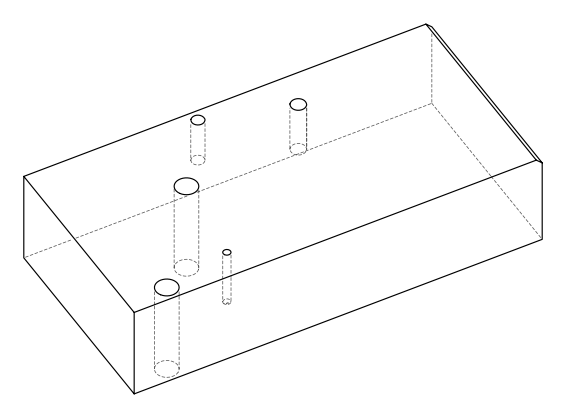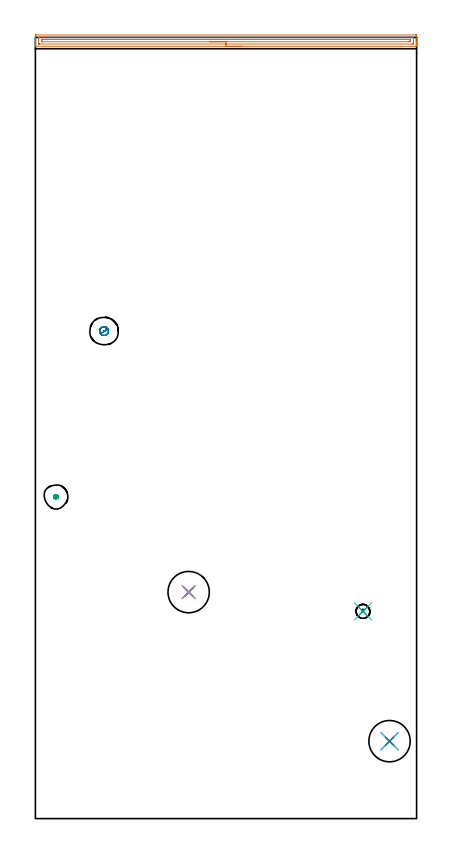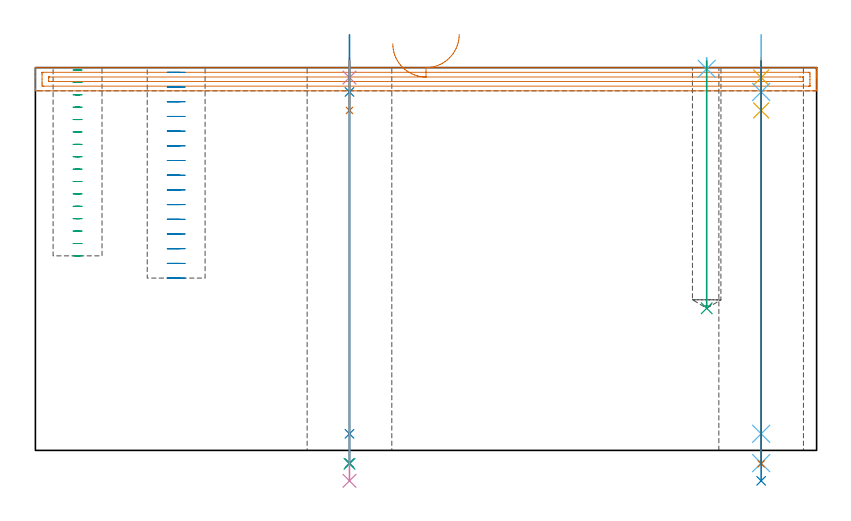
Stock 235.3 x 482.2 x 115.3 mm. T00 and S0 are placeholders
(PLAN: 15 operations, 11 tool changes, 12.1 min)
(1 AREA_MILL | FG_CHAMFER_SURFACE | UGT0205_001 | 5.83 min | 5764 mm3)
(2 MILL_BLIND_HOLE_FROM_SOLID_MATERIAL | STEP1POCKET | UGT0201_130 | Spiral | 1.71 min | 15060 mm3)
(3 MILL_BLIND_HOLE_FROM_SOLID_MATERIAL_1 | STEP1POCKET_2 | UGT0201_130 | Spiral | 0.83 min | 9609 mm3)
(4 SPOT_DRILL | STEP1HOLE | NXT0321_9005460120000 | 0.05 min | 183 mm3)
(5 SPOT_DRILL_1 | STEP1HOLE_1 | NXT0321_9005460120000 | 0.05 min | 182 mm3)
(6 SPOT_DRILL_2 | STEP1POCKET_1 | NXT0321_9005460120000 | 0.03 min | 0 mm3)
(7 DRILL_BLIND_HOLE_INTO_CENTER | STEP1HOLE | UGT0301_202 | 0.06 min | 531 mm3)
(8 GUN_DRILL_THROUGH_HOLE | STEP1HOLE | UGT0307_007 | 0.62 min | 8324 mm3)
(9 DRILL_TO_ENLARGE_THROUGH_HOLE | STEP1HOLE | NXT0301_104 | 0.49 min | 8647 mm3)
(10 DRILL_TO_ENLARGE_THROUGH_HOLE_1 | STEP1HOLE | UGT0301_386 | 0.51 min | 41129 mm3)
(11 DRILL_BLIND_HOLE_INTO_CENTER_1 | STEP1HOLE_1 | UGT0301_202 | 0.06 min | 523 mm3)
(12 GUN_DRILL_THROUGH_HOLE_1 | STEP1HOLE_1 | UGT0307_007 | 0.62 min | 8330 mm3)
(13 DRILL_TO_ENLARGE_THROUGH_HOLE_2 | STEP1HOLE_1 | NXT0301_104 | 0.49 min | 8648 mm3)
(14 DRILL_TO_ENLARGE_THROUGH_HOLE_3 | STEP1HOLE_1 | UGT0301_386 | 0.51 min | 41127 mm3)
(15 DRILL_BLIND_HOLE_INTO_CENTER_2 | STEP1POCKET_1 | UGT0301_202 | 0.3 min | 4082 mm3)
(TOOL UGT0205_001 | Chamfer Mill 20 x 3 x 45 deg. | D20 FL50 Z2)
(TOOL UGT0201_130 | Carbide End Mill 12.0 | D12 FL15 Z4)
(TOOL NXT0321_9005460120000 | NC Spot Drill, 142deg, 12mm, Carbide, Uncoated | D12 PA142 FL30 Z2)
(TOOL UGT0301_202 | Twist Drill 8.6 mm | D8.6 PA118 FL80 Z2)
(TOOL UGT0307_007 | Gun Drill 10 mm | D10 PA130 FL24 Z1)
(TOOL NXT0301_104 | Carbide Drill 14mm [860.1-1400-112A1-MM 2214] | D14 PA140 FL123 Z2)
(TOOL UGT0301_386 | Twist Drill 25.5 mm | D25.5 PA118 FL165 Z2)
(OP 1 AREA_MILL)
G17 G21 G94 G90
T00 M6
G54
G17 G0 G90 X127.65 Y476.7 S1061 M3
G43 Z125.3 H0
G94 G1 X127.612 Z124.428 F250.
X127.498 Z123.563
X127.309 Z122.712
X127.047 Z121.88
X126.713 Z121.074
X126.31 Z120.3
X125.842 Z119.564
X125.31 Z118.872
X124.721 Z118.229
X124.078 Z117.64
X123.386 Z117.108
X122.65 Z116.64
X121.876 Z116.237
X121.07 Z115.903
X120.238 Z115.641
X119.386 Z115.452
X118.522 Z115.338
X117.65 Z115.3
X0.172
X0.01 Y476.706 Z115.293
X0. Y477.025 Z114.975
Y477.326 Z114.674
Y478.002 Z113.993
Y479.219 Z112.778
Y479.76 Z112.234
Y483.007 Z108.99
X0.003 Y483.278 Z108.719
X0.01 Y483.692 Z108.305
X0.193 Y483.696 Z108.302
X0.618 Y483.7 Z108.3
X234.682 Y483.699 Z108.301
X235.107 Y483.696 Z108.302
X235.29 Y483.692 Z108.305
X235.3 Y483.278 Z108.719
Y479.76 Z112.234
Y479.219 Z112.778
Y478.881 Z113.115
Y478.339 Z113.657
Y478.002 Z113.993
Y477.024 Z114.976
X235.29 Y476.707 Z115.293
X235.128 Y476.7 Z115.3
X117.65
Y478.114 Z113.886
X2.405 Y478.115 Z113.885
X2.29
X2.042 Y478.12 Z113.88
X2.017 Y478.121 Z113.879
X2.01 Y478.135 Z113.865
X2.004 Y478.167 Z113.833
X2.002 Y478.199 Z113.801
X2. Y478.4 Z113.6
Y478.881 Z113.119
Y480.159 Z111.841
Y481.038 Z110.962
X2.003 Y481.519 Z110.481
X2.008 Y481.91 Z110.09
X2.025 Y482.279 Z109.721
X2.405 Y482.284 Z109.716
X2.52 Y482.285 Z109.715
X232.895
X233.01
X233.258 Y482.28 Z109.72
X233.283 Y482.279 Z109.721
X233.29 Y482.265 Z109.735
X233.296 Y482.233 Z109.767
X233.298 Y482.201 Z109.799
X233.3 Y482. Z110.
Y481.519 Z110.481
Y480.241 Z111.759
Y479.362 Z112.638
X233.297 Y478.881 Z113.119
X233.292 Y478.49 Z113.51
X233.275 Y478.121 Z113.879
X232.895 Y478.116 Z113.884
X232.78 Y478.115 Z113.885
X117.65 Y478.114 Z113.886
Y479.528 Z112.472
X4.192 Y479.529 Z112.471
X4.113 Y479.53 Z112.47
X4.051 Y479.532 Z112.468
X4.017 Y479.535 Z112.465
X4.01 Y479.572 Z112.428
X4.004 Y479.76 Z112.24
X4.001 Y479.948 Z112.052
X4.005 Y480.64 Z111.36
X4.008 Y480.821 Z111.179
X4.023 Y480.865 Z111.135
X4.075 Y480.867 Z111.133
X4.192 Y480.869 Z111.131
X4.85 Y480.871 Z111.129
X5.085 Y480.872 Z111.128
X231.108 Y480.871 Z111.129
X231.187 Y480.87 Z111.13
X231.249 Y480.868 Z111.132
X231.283 Y480.865 Z111.135
X231.29 Y480.828 Z111.172
X231.296 Y480.64 Z111.36
X231.299 Y480.452 Z111.548
X231.295 Y479.76 Z112.24
X231.292 Y479.579 Z112.421
X231.277 Y479.535 Z112.465
X231.225 Y479.533 Z112.467
X231.108 Y479.531 Z112.469
X230.45 Y479.529 Z112.471
X230.215 Y479.528 Z112.472
X117.65
X116.778 Z112.51
X115.914 Z112.623
X115.062 Z112.812
X114.23 Z113.075
X113.424 Z113.408
X112.65 Z113.811
X111.914 Z114.28
X111.222 Z114.811
X110.579 Z115.4
X109.99 Z116.044
X109.458 Z116.736
X108.99 Z117.472
X108.587 Z118.245
X108.253 Z119.051
X107.991 Z119.883
X107.802 Z120.735
X107.688 Z121.6
X107.65 Z122.472
G0 Z125.3
M5
M2
(OP 2 MILL_BLIND_HOLE_FROM_SOLID_MATERIAL)
G17 G21 G94 G90
T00 M6
G54
G17 G0 G90 X42.4 Y300.9 S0 M3
G43 Z125.3 H0
Z113.873
G94 G3 X42.769 Y303.231 R1.195 F250.
X39.832 Y301.734 R2.331
X41.566 Y298.332 R2.7
X39.832 Y301.734 R-2.7
X40.699 Y300.033 R1.35
X42.4 Y300.9 R1.35
G0 Z109.447
G3 X42.769 Y303.231 R1.195
X39.832 Y301.734 R2.331
X41.566 Y298.332 R2.7
X39.832 Y301.734 R-2.7
X40.699 Y300.033 R1.35
X42.4 Y300.9 R1.35
G0 Z105.02
G3 X42.769 Y303.231 R1.195
X39.832 Y301.734 R2.331
X41.566 Y298.332 R2.7
X39.832 Y301.734 R-2.7
X40.699 Y300.033 R1.35
X42.4 Y300.9 R1.35
G0 Z100.593
G3 X42.769 Y303.231 R1.195
X39.832 Y301.734 R2.331
X41.566 Y298.332 R2.7
X39.832 Y301.734 R-2.7
X40.699 Y300.033 R1.35
X42.4 Y300.9 R1.35
G0 Z96.167
G3 X42.769 Y303.231 R1.195
X39.832 Y301.734 R2.331
X41.566 Y298.332 R2.7
X39.832 Y301.734 R-2.7
X40.699 Y300.033 R1.35
X42.4 Y300.9 R1.35
G0 Z91.74
G3 X42.769 Y303.231 R1.195
X39.832 Y301.734 R2.331
X41.566 Y298.332 R2.7
X39.832 Y301.734 R-2.7
X40.699 Y300.033 R1.35
X42.4 Y300.9 R1.35
G0 Z87.313
G3 X42.769 Y303.231 R1.195
X39.832 Y301.734 R2.331
X41.566 Y298.332 R2.7
X39.832 Y301.734 R-2.7
X40.699 Y300.033 R1.35
X42.4 Y300.9 R1.35
G0 Z82.887
G3 X42.769 Y303.231 R1.195
X39.832 Y301.734 R2.331
X41.566 Y298.332 R2.7
X39.832 Y301.734 R-2.7
X40.699 Y300.033 R1.35
X42.4 Y300.9 R1.35
G0 Z78.46
G3 X42.769 Y303.231 R1.195
X39.832 Y301.734 R2.331
X41.566 Y298.332 R2.7
X39.832 Y301.734 R-2.7
X40.699 Y300.033 R1.35
X42.4 Y300.9 R1.35
G0 Z74.033
G3 X42.769 Y303.231 R1.195
X39.832 Y301.734 R2.331
X41.566 Y298.332 R2.7
X39.832 Y301.734 R-2.7
X40.699 Y300.033 R1.35
X42.4 Y300.9 R1.35
G0 Z69.607
G3 X42.769 Y303.231 R1.195
X39.832 Y301.734 R2.331
X41.566 Y298.332 R2.7
X39.832 Y301.734 R-2.7
X40.699 Y300.033 R1.35
X42.4 Y300.9 R1.35
G0 Z65.18
G3 X42.769 Y303.231 R1.195
X39.832 Y301.734 R2.331
X41.566 Y298.332 R2.7
X39.832 Y301.734 R-2.7
X40.699 Y300.033 R1.35
X42.4 Y300.9 R1.35
G0 Z60.753
G3 X42.769 Y303.231 R1.195
X39.832 Y301.734 R2.331
X41.566 Y298.332 R2.7
X39.832 Y301.734 R-2.7
X40.699 Y300.033 R1.35
X42.4 Y300.9 R1.35
G0 Z56.327
G3 X42.769 Y303.231 R1.195
X39.832 Y301.734 R2.331
X41.566 Y298.332 R2.7
X39.832 Y301.734 R-2.7
X40.699 Y300.033 R1.35
X42.4 Y300.9 R1.35
G0 Z51.9
G3 X42.769 Y303.231 R1.195
X39.832 Y301.734 R2.331
X41.566 Y298.332 R2.7
X39.832 Y301.734 R-2.7
X40.699 Y300.033 R1.35
X42.4 Y300.9 R1.35
G0 Z125.3
M5
M2
(OP 3 MILL_BLIND_HOLE_FROM_SOLID_MATERIAL_1)
G17 G21 G94 G90
T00 M6
G54
G17 G0 G90 X12.7 Y198.7 S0 M3
G43 Z125.3 H0
Z114.569
G94 G3 X13.375 Y199.375 R0.675 F250.
X12.7 Y200.05 R0.675
X11.35 Y198.7 R1.35
X12.7 Y200.05 R-1.35
X12.025 Y199.375 R0.675
X12.7 Y198.7 R0.675
G0 Z110.838
G3 X13.375 Y199.375 R0.675
X12.7 Y200.05 R0.675
X11.35 Y198.7 R1.35
X12.7 Y200.05 R-1.35
X12.025 Y199.375 R0.675
X12.7 Y198.7 R0.675
G0 Z107.106
G3 X13.375 Y199.375 R0.675
X12.7 Y200.05 R0.675
X11.35 Y198.7 R1.35
X12.7 Y200.05 R-1.35
X12.025 Y199.375 R0.675
X12.7 Y198.7 R0.675
G0 Z103.375
G3 X13.375 Y199.375 R0.675
X12.7 Y200.05 R0.675
X11.35 Y198.7 R1.35
X12.7 Y200.05 R-1.35
X12.025 Y199.375 R0.675
X12.7 Y198.7 R0.675
G0 Z99.644
G3 X13.375 Y199.375 R0.675
X12.7 Y200.05 R0.675
X11.35 Y198.7 R1.35
X12.7 Y200.05 R-1.35
X12.025 Y199.375 R0.675
X12.7 Y198.7 R0.675
G0 Z95.913
G3 X13.375 Y199.375 R0.675
X12.7 Y200.05 R0.675
X11.35 Y198.7 R1.35
X12.7 Y200.05 R-1.35
X12.025 Y199.375 R0.675
X12.7 Y198.7 R0.675
G0 Z92.181
G3 X13.375 Y199.375 R0.675
X12.7 Y200.05 R0.675
X11.35 Y198.7 R1.35
X12.7 Y200.05 R-1.35
X12.025 Y199.375 R0.675
X12.7 Y198.7 R0.675
G0 Z88.45
G3 X13.375 Y199.375 R0.675
X12.7 Y200.05 R0.675
X11.35 Y198.7 R1.35
X12.7 Y200.05 R-1.35
X12.025 Y199.375 R0.675
X12.7 Y198.7 R0.675
G0 Z84.719
G3 X13.375 Y199.375 R0.675
X12.7 Y200.05 R0.675
X11.35 Y198.7 R1.35
X12.7 Y200.05 R-1.35
X12.025 Y199.375 R0.675
X12.7 Y198.7 R0.675
G0 Z80.988
G3 X13.375 Y199.375 R0.675
X12.7 Y200.05 R0.675
X11.35 Y198.7 R1.35
X12.7 Y200.05 R-1.35
X12.025 Y199.375 R0.675
X12.7 Y198.7 R0.675
G0 Z77.256
G3 X13.375 Y199.375 R0.675
X12.7 Y200.05 R0.675
X11.35 Y198.7 R1.35
X12.7 Y200.05 R-1.35
X12.025 Y199.375 R0.675
X12.7 Y198.7 R0.675
G0 Z73.525
G3 X13.375 Y199.375 R0.675
X12.7 Y200.05 R0.675
X11.35 Y198.7 R1.35
X12.7 Y200.05 R-1.35
X12.025 Y199.375 R0.675
X12.7 Y198.7 R0.675
G0 Z69.794
G3 X13.375 Y199.375 R0.675
X12.7 Y200.05 R0.675
X11.35 Y198.7 R1.35
X12.7 Y200.05 R-1.35
X12.025 Y199.375 R0.675
X12.7 Y198.7 R0.675
G0 Z66.063
G3 X13.375 Y199.375 R0.675
X12.7 Y200.05 R0.675
X11.35 Y198.7 R1.35
X12.7 Y200.05 R-1.35
X12.025 Y199.375 R0.675
X12.7 Y198.7 R0.675
G0 Z62.331
G3 X13.375 Y199.375 R0.675
X12.7 Y200.05 R0.675
X11.35 Y198.7 R1.35
X12.7 Y200.05 R-1.35
X12.025 Y199.375 R0.675
X12.7 Y198.7 R0.675
G0 Z58.6
G3 X13.375 Y199.375 R0.675
X12.7 Y200.05 R0.675
X11.35 Y198.7 R1.35
X12.7 Y200.05 R-1.35
X12.025 Y199.375 R0.675
X12.7 Y198.7 R0.675
G0 Z125.3
M5
M2
(OP 4 SPOT_DRILL)
G17 G21 G94 G90
T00 M6
G54
G17 G0 G90 X94.6 Y139.8 S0 M3
G43 Z125.3 H0
G94 G81 G98 Z112.3 F250. R118.3
G80
M5
M2
(OP 5 SPOT_DRILL_1)
G17 G21 G94 G90
T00 M6
G54
G17 G0 G90 X218.6 Y47.8 S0 M3
G43 Z125.3 H0
G94 G81 G98 Z112.3 F250. R118.3
G80
M5
M2
(OP 6 SPOT_DRILL_2)
G17 G21 G94 G90
T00 M6
G54
G17 G0 G90 X202.2 Y127.9 S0 M3
G43 Z125.3 H0
G94 G81 G98 Z114.93 F250. R118.3
G80
M5
M2
(OP 7 DRILL_BLIND_HOLE_INTO_CENTER)
G17 G21 G94 G90
T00 M6
G54
G17 G0 G90 X94.6 Y139.8 S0 M3
G43 Z125.3 H0
G94 G81 G98 Z102.4 F250. R117.3
G80
M5
M2
(OP 8 GUN_DRILL_THROUGH_HOLE)
G17 G21 G94 G90
T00 M6
G54
G17 G0 G90 X94.6 Y139.8 M8
G43 Z125.3 H0
Z125.18
S716 M3
G94 G1 Z107.968 F125. M26
G4 X.084
Z5. F250.
G4 X.084
Z-3.832 F125.
G4 X.084
M5
M9
G0 Z125.18
Z125.3
M2
(OP 9 DRILL_TO_ENLARGE_THROUGH_HOLE)
G17 G21 G94 G90
T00 M6
G54
G17 G0 G90 X94.6 Y139.8 S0 M3
G43 Z125.3 H1
G94 G73 G98 Z-4.048 F250. Q13.261 R117.3
G80
M5
M2
(OP 10 DRILL_TO_ENLARGE_THROUGH_HOLE_1)
G17 G21 G94 G90
T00 M6
G54
G17 G0 G90 X94.6 Y139.8 S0 M3
G43 Z125.3 H0
G94 G73 G98 Z-9.161 F250. Q24.892 R117.3
G80
M5
M2
(OP 11 DRILL_BLIND_HOLE_INTO_CENTER_1)
G17 G21 G94 G90
T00 M6
G54
G17 G0 G90 X218.6 Y47.8 S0 M3
G43 Z125.3 H0
G94 G81 G98 Z102.4 F250. R117.3
G80
M5
M2
(OP 12 GUN_DRILL_THROUGH_HOLE_1)
G17 G21 G94 G90
T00 M6
G54
G17 G0 G90 X218.6 Y47.8 M8
G43 Z125.3 H0
Z125.18
S716 M3
G94 G1 Z107.968 F125. M26
G4 X.084
Z5. F250.
G4 X.084
Z-3.832 F125.
G4 X.084
M5
M9
G0 Z125.18
Z125.3
M2
(OP 13 DRILL_TO_ENLARGE_THROUGH_HOLE_2)
G17 G21 G94 G90
T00 M6
G54
G17 G0 G90 X218.6 Y47.8 S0 M3
G43 Z125.3 H1
G94 G73 G98 Z-4.048 F250. Q13.261 R117.3
G80
M5
M2
(OP 14 DRILL_TO_ENLARGE_THROUGH_HOLE_3)
G17 G21 G94 G90
T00 M6
G54
G17 G0 G90 X218.6 Y47.8 S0 M3
G43 Z125.3 H0
G94 G73 G98 Z-9.161 F250. Q24.892 R117.3
G80
M5
M2
(OP 15 DRILL_BLIND_HOLE_INTO_CENTER_2)
G17 G21 G94 G90
T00 M6
G54
G17 G0 G90 X202.2 Y127.9 S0 M3
G43 Z125.3 H0
G94 G81 G98 Z42.8 F250. R117.3
G80
M5
M2
